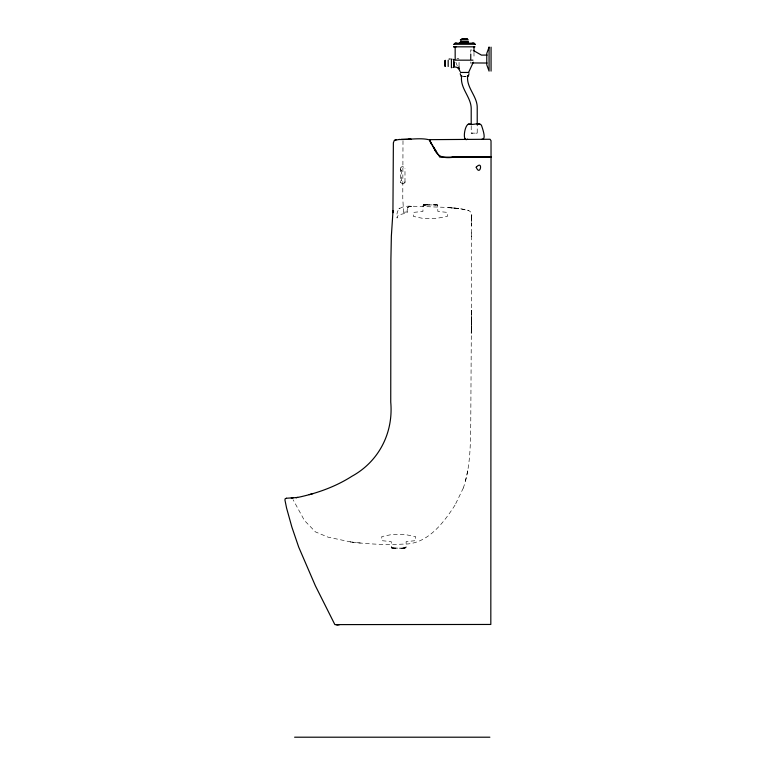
<?xml version="1.0" encoding="UTF-8"?>
<svg xmlns="http://www.w3.org/2000/svg" width="776" height="776" viewBox="0 0 776 776"><rect width="100%" height="100%" fill="white"/><g stroke="black" fill="none" stroke-linecap="round" stroke-linejoin="round"><path stroke-width="0.58" stroke-dasharray="3.88 2.91" d="M471.459 314.183L471.459 308.935L471.459 317.045M471.672 236.69L471.682 230.714M471.682 214.671L471.682 216.62C472.293 213.798 470.741 211.062 467.918 210.315C454.183 206.746 439.672 207.493 425.578 206.542C415.441 207.696 394.703 200.839 397.089 218.066C396.643 213.516 404.16 214.68 407.235 212.294C406.847 209.239 407.478 205.494 411.552 206.358M471.41 320.915L471.469 312.66M471.682 216.601L471.662 225.981L471.682 215.33L471.41 321.206L471.439 316.977M400.639 180.983L401.58 180.371M471.333 328.946L470.751 424.094C470.392 445.521 470.382 467.472 463.33 487.968M471.41 322.942L471.371 326.25M471.662 219.705L471.672 217.833M471.41 320.701L471.333 327.734M471.245 333.176L471.381 325.862L471.255 333.389M403.568 212.236L407.264 211.955L406.944 212.915M471.391 324.62L471.459 310.274M471.362 327.123L471.284 331.915M400.629 168.053C402.366 163.872 406.459 170.293 404.888 168.072M404.888 182.447C405.198 180.662 405.285 183.175 403.122 183.844M404.985 182.108L404.985 168.411M467.763 470.692L465.183 482.139M402.996 140.747L402.773 198.142L403.568 212.255M463.33 487.978L455.046 505.069M455.046 505.069C443.164 523.412 427.072 544.907 402.754 544.112C387.292 544.965 371.772 544.238 356.378 542.637C345.495 541.308 349.278 541.793 356.349 542.637M408.244 207.027C405.053 209.636 411.571 205.223 408.671 206.794M399.446 208.23L398.98 208.637L399.63 208.075M456.725 59.17L457.995 58.268L459.053 59.248M471.381 62.992L470.751 63.331L470.751 61.886M433.697 204.835L436.093 204.864L423.269 205.029L426.887 204.835L423.075 205.368L422.92 211.431L413.511 212.381L413.414 216.407L423.347 218.502L435.579 218.531L447.383 216.407L447.277 212.381L437.877 211.431L437.528 205.029L433.086 204.835M424.695 204.864L423.269 205.029L427.091 204.835L425.083 204.874M402.744 183.941L400.629 182.457M404.733 548.186L405.984 547.691L401.987 548.215L406.013 547.691L406.158 541.619L415.567 540.668L415.664 536.643L405.13 534.528L391.637 534.548L381.773 536.575L381.802 540.668L391.211 541.619L391.56 548.021L395.168 548.215L391.356 547.691L392.152 548.166M404.383 548.195L402.201 548.215L405.809 548.021L402.443 548.215M423.774 204.893L425.015 204.854M401.561 170.148L400.775 170.148L400.629 169.362M465.357 76.388L463.553 76.388L465.862 76.388L463.805 76.388M424.831 204.864L427.091 204.835M403.733 548.195L404.257 548.195M408.758 206.368L411.406 206.358M426.121 204.845L437.072 204.893M426.645 204.845L427.702 204.835M471.207 125.984L471.207 133.142L477.221 133.142L477.221 124.761M472.71 133.142L471.207 133.142M475.717 133.142L477.221 133.142M433.91 204.835L434.667 204.845M393.539 548.195L395.382 548.215M448.014 207.629L460.517 208.773L468.539 210.597M472.07 50.197L470.751 49.809L470.751 53.243M454.755 208.152L451.477 207.881L460.527 208.783M454.726 208.133L460.333 208.686M356.504 542.637L361.849 543.19M350.83 541.968L328.044 537.147L315.454 531.899L304.444 520.483L293.163 499.831M457.258 65.785L455.851 62.235M473.99 52.273L473.99 59.034M459.053 62.293L459.053 66.096M401.599 170.186L401.599 180.333M400.639 167.888L400.639 182.632M464.843 76.388L464.058 76.388L465.61 76.388L464.32 76.388L464.843 76.388M402.957 548.215L391.608 548.021L402.957 548.215M437.519 205.029L436.927 204.883L437.519 205.029"/><path stroke-width="1.16" d="M429.613 139.981C421.737 137.41 408.496 139.826 399.01 139.486M468.976 73.701L468.374 76.164L467.123 76.388M491.043 156.975L491.024 140.747L490.063 139.263L429.71 139.651M473.302 62.235L469.014 71.508M286.441 498.24L285.161 498.745L284.938 500.006L286.587 508.096L291.863 527.04L298.702 547.099L315.395 585.812L334.863 624.612L490.82 624.457L491.043 157.256M489.734 157.053L439.827 157.159L429.807 140.883M399.32 139.457L394.334 140.349L393.374 142.794L392.928 212.682L393.034 210.49L391.356 236.108L390.9 259.407L390.745 402.123C393.519 432.756 378.95 461.38 351.994 476.221C335.61 486.688 317.791 492.973 299.594 497.038L295.947 497.649L297.625 497.406M452.932 67.541L453.989 66.988L453.989 62.012M309.217 494.661L313.106 493.555M395.032 140.049L396.08 139.796M449.032 59.112L450.177 58.918M482.041 139.156C486.765 139.699 482.255 127.759 481.382 125.072C478.414 122.094 472.991 125.479 469.422 124.15C464.678 122.812 461.749 143.056 467.666 139.156M490.965 157.024L452.107 157.014M286.46 498.24L296.49 497.571M487.105 55.077L481.45 55.115L473.399 50.488M292.3 498.541L291.281 498.027L292.998 497.969M292.591 497.988C289.894 498.056 293.551 497.998 291.844 498.017M401.26 139.36L411.076 139.185L409.262 139.214M409.98 139.214L408.593 139.263M464.814 38.8L463.883 38.8M474.99 46.822L453.882 46.822L455.454 46.822M467.986 42.564L461.497 42.709M468.006 42.709L466.153 42.709M461.332 76.388L462.04 76.388M464.446 139.146L465.29 139.146M456.511 43.204L455.114 43.204L474.058 43.204L472.245 43.204M454.406 44.271L453.882 44.271L475.29 44.271L474.475 44.271M472.962 60.169L455.182 60.169L455.153 46.638M487.105 63.031L472.07 62.943M460.527 72.449L468.966 72.459L468.326 72.449M461.38 39.867L460.42 39.867L468.335 39.867M461.41 41.632L460.42 41.642L468.306 41.632M461.361 42.166L460.653 42.166L468.267 42.166M465.125 42.573L461.516 42.573M463.049 42.913L466.114 42.913M453.882 46.822L456.278 46.822M337.308 624.893L336.221 624.864M294.608 737.2L489.879 737.2M462.477 38.8C458.994 38.8 470.217 38.81 466.696 38.8M470.237 124.15L468.297 124.15M478.103 124.15L480.053 124.15M455.667 157.024C445.54 158.382 437.509 158.352 433.9 147.818M489.316 157.024L490.878 157.198M489.316 157.189L489.937 157.189M337.638 624.893L339.102 624.913M461.196 76.378L460.187 73.701M452.932 59.238L453.989 59.791M434.608 149.293L435.54 150.748L432.775 146.373M434.832 149.293L435.763 150.748M429.613 139.835L431.951 145.025M431.252 143.822L430.292 141.989M460.129 71.508L457.976 67.337M491.062 47.161L491.062 71.111M477.221 124.761L477.221 107.99C477.579 96.205 465.91 87.62 467.715 75.612M473.99 46.638L473.99 51.148M471.207 124.791L471.207 108.087C470.79 96.515 459.567 87.785 461.691 75.66M470.751 54.039L470.751 59.209M459.053 66.678L459.053 68.511M459.053 68.792L456.725 67.318L453.824 66.746L453.824 59.762M451.409 59.005L451.409 67.774M448.169 60.285L448.169 66.493M445.279 60.295L445.279 66.484M444.861 60.567L444.871 66.203M476.202 167.209C480.169 177.18 483.594 159.41 476.202 167.209M489.064 47.161L486.775 53.437L486.775 64.825L489.064 71.111L489.064 47.161M460.323 42.913L459.596 42.913L460.323 42.913M469.218 42.913L469.218 42.913"/></g></svg>
